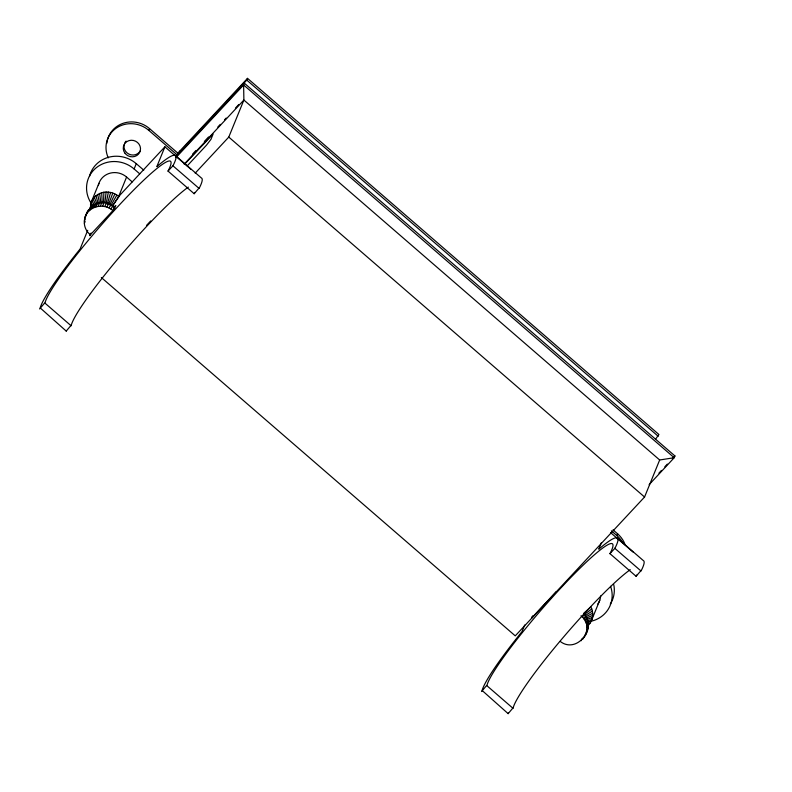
<?xml version="1.0" encoding="UTF-8"?>
<svg xmlns="http://www.w3.org/2000/svg" width="792" height="792" viewBox="0 0 792 792"><rect width="100%" height="100%" fill="white"/><g stroke="black" fill="none" stroke-linecap="round" stroke-linejoin="round"><path stroke-width="1.19" d="M103.554 203.029L103.881 192.238C109.118 191.416 114.642 193.02 118.661 196.485L112.593 205.712M104.891 202.91L106.118 192.03M91.06 233.066L90.347 234.828C73.022 220.097 96.772 190.872 114.335 207.078L112.9 210.613C104.594 202.802 88.882 205.672 85.229 216.899M98.921 183.328L90.991 202.772L90.169 209.147M560.221 641.411C576.319 654.143 597.673 628.69 580.972 615.82M585.238 635.728C589.367 629.046 589.664 619.78 584.021 613.869L582.585 617.404M588.535 625.116C593.079 620.334 593.951 612.731 590.882 606.939L583.852 613.157M39.6 308.959L45.124 302.465A95.703 10.613 -49.1 0 1 119.84 204.445A95.703 10.613 -49.1 0 1 168.696 169.785L168.013 171.082L194.159 193.713L199.633 187.397A103.247 11.444 -49.1 0 0 201.356 177.962L175.21 155.331M87.714 230.323L80.081 249.044A103.247 11.444 -49.1 0 0 40.174 307.89L66.221 331.086L66.33 330.531M66.221 331.086L71.28 325.106A95.703 10.613 -49.1 0 1 120.453 255.846A95.703 10.613 -49.1 0 1 188.338 187.11M481.526 691.525L487.05 685.031A95.703 10.613 -49.1 0 1 561.766 587.011A95.703 10.613 -49.1 0 1 610.622 552.361L609.939 553.648L636.085 576.279L641.56 569.963A103.247 11.444 -49.1 0 0 643.282 560.538L617.136 537.897M524.7 625.007L522.007 631.61A103.247 11.444 -49.1 0 0 482.1 690.466L508.147 713.651L508.256 713.097M508.147 713.651L513.206 707.672A95.703 10.613 -49.1 0 1 562.379 638.411A95.703 10.613 -49.1 0 1 630.264 569.676M106.247 202.95L108.375 192.1M107.257 204.346L110.613 192.446M108.742 203.97L112.801 193.07M84.655 218.968L87.516 211.385M87.189 213.078L88.625 209.543M84.378 221.107L85.1 219.344M88.546 211.405L89.991 207.87M84.397 223.275L85.12 221.512M90.13 209.92L91.565 206.385M91.912 208.652L93.347 205.118M93.852 207.633L95.297 204.098M95.931 206.86L97.376 203.336M98.109 206.365L99.554 202.841M100.346 206.158L101.792 202.623M90.298 233.887L89.575 235.65L114.385 209.009L115.83 205.484L113.226 207.425M102.604 206.227L104.049 202.693M104.851 206.573L106.286 203.039M107.039 207.207L108.474 203.673M109.128 208.098L110.573 204.564M111.088 209.237L112.533 205.702M118.661 196.485L126.591 177.042L132.195 181.893M655.717 438.946L658.924 434.501L247.51 78.349L246.787 80.111L177.131 154.905L148.807 130.383L149.53 128.621A26.096 24.651 22.2 0 0 123.027 123.334A26.096 24.651 22.2 0 0 106.841 143.293M91.526 203.762A28.997 27.383 22.2 0 1 96.169 167.815A28.997 27.383 22.2 0 1 134.115 168.973L136.274 163.677L143.748 170.141M191.07 169.458L164.914 146.817L156.836 166.627A103.247 11.444 -49.1 0 1 173.478 164.766L172.933 165.795L199.089 188.427M177.131 154.905L177.853 153.143L247.51 78.349M179.012 152.886L179.734 151.124M649.143 484.635L674.21 457.717L674.933 455.954L244.342 83.19L243.619 84.962L175.933 157.628M195.198 173.151L228.779 137.085L243.886 100.049L243.619 84.962L674.21 457.717L659.667 459.984L243.886 100.049L184.308 164.033M532.224 616.453L531.501 618.215L556.311 591.584M532.274 617.394L532.986 615.632M601.455 542.589L598.762 549.202A103.247 11.444 -49.1 0 1 615.404 547.331L614.859 548.361L641.015 570.992M622.571 542.49A26.096 24.651 22.2 0 0 616.879 535.59L617.602 533.818L613.028 529.868M583.971 619.156L585.417 615.632M585.12 621.067L586.555 617.542M586.001 623.096L587.436 619.572M586.605 625.215L588.04 621.68M581.189 640.728L581.902 638.966M586.912 627.363L588.357 623.839M582.773 639.243L583.486 637.481M586.931 629.531L588.377 626.007M584.13 637.57L587.535 630.214M586.654 631.669L588.1 628.145M599.792 600.178L591.852 619.621L587.238 620.681M101.346 277.537L515.255 635.857L644.559 497.02L659.667 459.984M103.881 192.238C98.109 193.129 92.911 197.208 90.991 202.772L93.189 205.752M109.959 204.484L114.889 193.971M194.159 193.713L194.842 192.426M636.085 576.279L636.768 574.992M110.722 205.821L116.86 195.109M112.523 205.979L120.156 194.881L164.914 146.817M184.348 164.489L213.088 134.115L210.929 139.402L206.455 145.203L187.239 165.845M175.814 156.766L244.342 83.19M168.013 171.082L173.408 165.28M192.605 154.094L195.961 150.49M204.356 141.481L208.553 136.966M217.79 127.057L220.305 124.354M224.502 119.849L226.175 118.048M235.412 108.138L238.768 104.534M146.5 225.443L150.698 220.928M658.924 473.141L661.449 470.428M664.815 466.805L667.349 464.092M672.408 458.667L674.933 455.954M609.939 553.648L615.334 547.846M583.892 614.849L591.763 608.969M585.278 615.523L592.366 611.077M585.486 616.958L592.683 613.236M586.05 618.166L592.693 615.404M586.951 619.294L592.426 617.542M587.387 622.106L591.01 621.591M587.614 623.552L589.892 623.443M246.787 80.111L658.211 436.273M228.779 137.085L644.559 497.02M149.53 128.621L177.853 153.143M611.394 530.838L616.879 535.59M610.582 532.62L632.996 552.024M134.115 168.973L139.719 173.824M45.005 303.158L71.151 325.799M486.922 685.723L513.077 708.365M90.427 204.841L91.961 206.583M91.842 200.792L94.337 204.88M92.951 198.95L96.07 205.187M94.307 197.277L97.01 204.019M95.891 195.792L98.287 203.594M97.673 194.525L99.475 202.752M99.624 193.505L100.94 203.296M101.703 192.733L102.247 203.326M610.563 586.318A28.997 27.383 22.2 0 1 590.159 621.443M613.731 584.536A28.997 27.383 22.2 0 1 610.276 604.138M600.633 595.97A17.404 16.434 22.2 0 1 597.831 603.999M89.476 176.438A28.997 27.383 22.2 0 1 136.274 163.677M98.356 185.407A17.404 16.434 22.2 0 1 126.591 177.042M617.602 533.818A26.096 24.651 22.2 0 1 625.136 544.747M140.382 150.678A8.702 8.217 22.2 0 1 124.126 144.906M124.839 142.877A8.702 8.217 22.2 0 1 126.076 141.115M108.276 157.826A26.096 24.651 22.2 0 1 116.404 128.037A26.096 24.651 22.2 0 1 148.807 130.383M124.75 152.925A8.702 8.217 22.2 0 0 139.659 152.44A8.702 8.217 22.2 0 0 131.254 140.263A8.702 8.217 22.2 0 0 124.75 152.925"/></g></svg>
